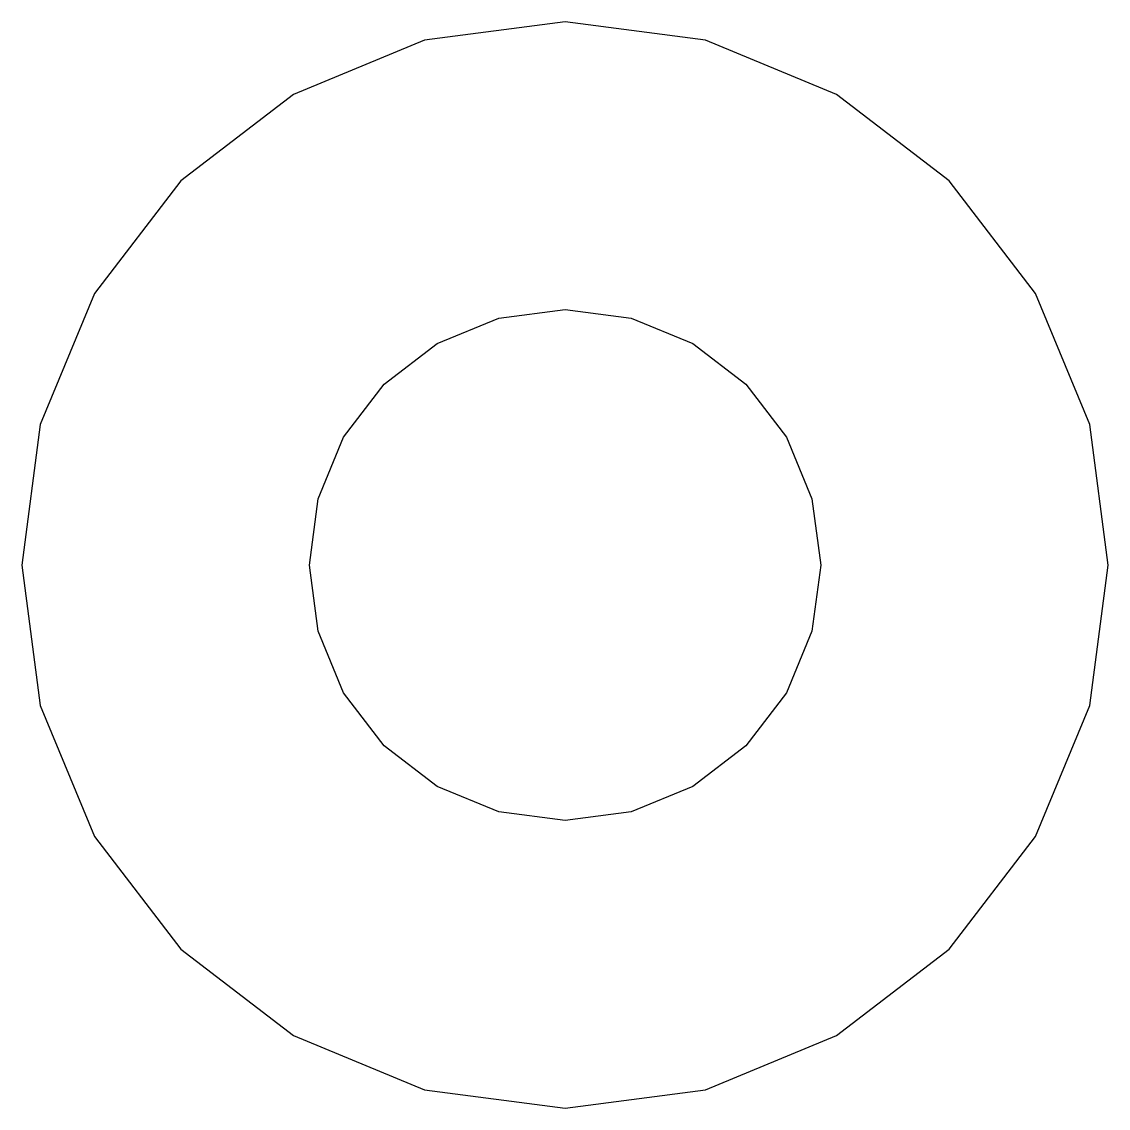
# Model space of a CAD drawing. Extents: x -33 to 1, y -16 to 18.
import ezdxf

# ---------------------------------------------------------------- set-up
doc = ezdxf.new("R2010")
doc.units = 0
doc.header["$MEASUREMENT"] = 0
doc.layers.get('0').update_dxf_attribs({"linetype": 'CONTINUOUS'})

msp = doc.modelspace()

# ---------------------------------------------------------------- linework, layer by layer
for p, q in [((-15.988, 17.967), (-20.388, 17.388)), ((-11.588, 17.388), (-15.988, 17.967)), ((-20.388, 17.388), (-24.488, 15.69)), ((-7.488, 15.69), (-11.588, 17.388)), ((-24.488, 15.69), (-28.009, 12.988)), ((-3.968, 12.988), (-7.488, 15.69)), ((-28.009, 12.988), (-30.711, 9.467)), ((-1.266, 9.467), (-3.968, 12.988)), ((-30.711, 9.467), (-32.409, 5.367)), ((0.432, 5.367), (-1.266, 9.467)), ((-18.059, 8.694), (-15.988, 8.967)), ((-15.988, 8.967), (-13.918, 8.694)), ((-19.988, 7.895), (-18.059, 8.694)), ((-13.918, 8.694), (-11.988, 7.895)), ((-21.645, 6.624), (-19.988, 7.895)), ((-11.988, 7.895), (-10.332, 6.624)), ((-22.917, 4.967), (-21.645, 6.624)), ((-10.332, 6.624), (-9.06, 4.967)), ((-32.409, 5.367), (-32.988, 0.967)), ((1.012, 0.967), (0.432, 5.367)), ((-23.716, 3.038), (-22.917, 4.967)), ((-9.06, 4.967), (-8.261, 3.038)), ((-23.988, 0.967), (-23.716, 3.038)), ((-8.261, 3.038), (-7.988, 0.967)), ((-32.988, 0.967), (-32.409, -3.433)), ((-23.716, -1.103), (-23.988, 0.967)), ((-7.988, 0.967), (-8.261, -1.103)), ((0.432, -3.433), (1.012, 0.967)), ((-22.917, -3.033), (-23.716, -1.103)), ((-8.261, -1.103), (-9.06, -3.033)), ((-21.645, -4.69), (-22.917, -3.033)), ((-9.06, -3.033), (-10.332, -4.69)), ((-32.409, -3.433), (-30.711, -7.533)), ((-1.266, -7.533), (0.432, -3.433)), ((-19.988, -5.961), (-21.645, -4.69)), ((-10.332, -4.69), (-11.988, -5.961)), ((-18.059, -6.76), (-19.988, -5.961)), ((-11.988, -5.961), (-13.918, -6.76)), ((-15.988, -7.033), (-18.059, -6.76)), ((-13.918, -6.76), (-15.988, -7.033)), ((-30.711, -7.533), (-28.009, -11.054)), ((-3.968, -11.054), (-1.266, -7.533)), ((-28.009, -11.054), (-24.488, -13.755)), ((-7.488, -13.755), (-3.968, -11.054)), ((-24.488, -13.755), (-20.388, -15.454)), ((-11.588, -15.454), (-7.488, -13.755)), ((-20.388, -15.454), (-15.988, -16.033)), ((-15.988, -16.033), (-11.588, -15.454))]:
    msp.add_line(p, q)

doc.saveas('drawing.dxf')
